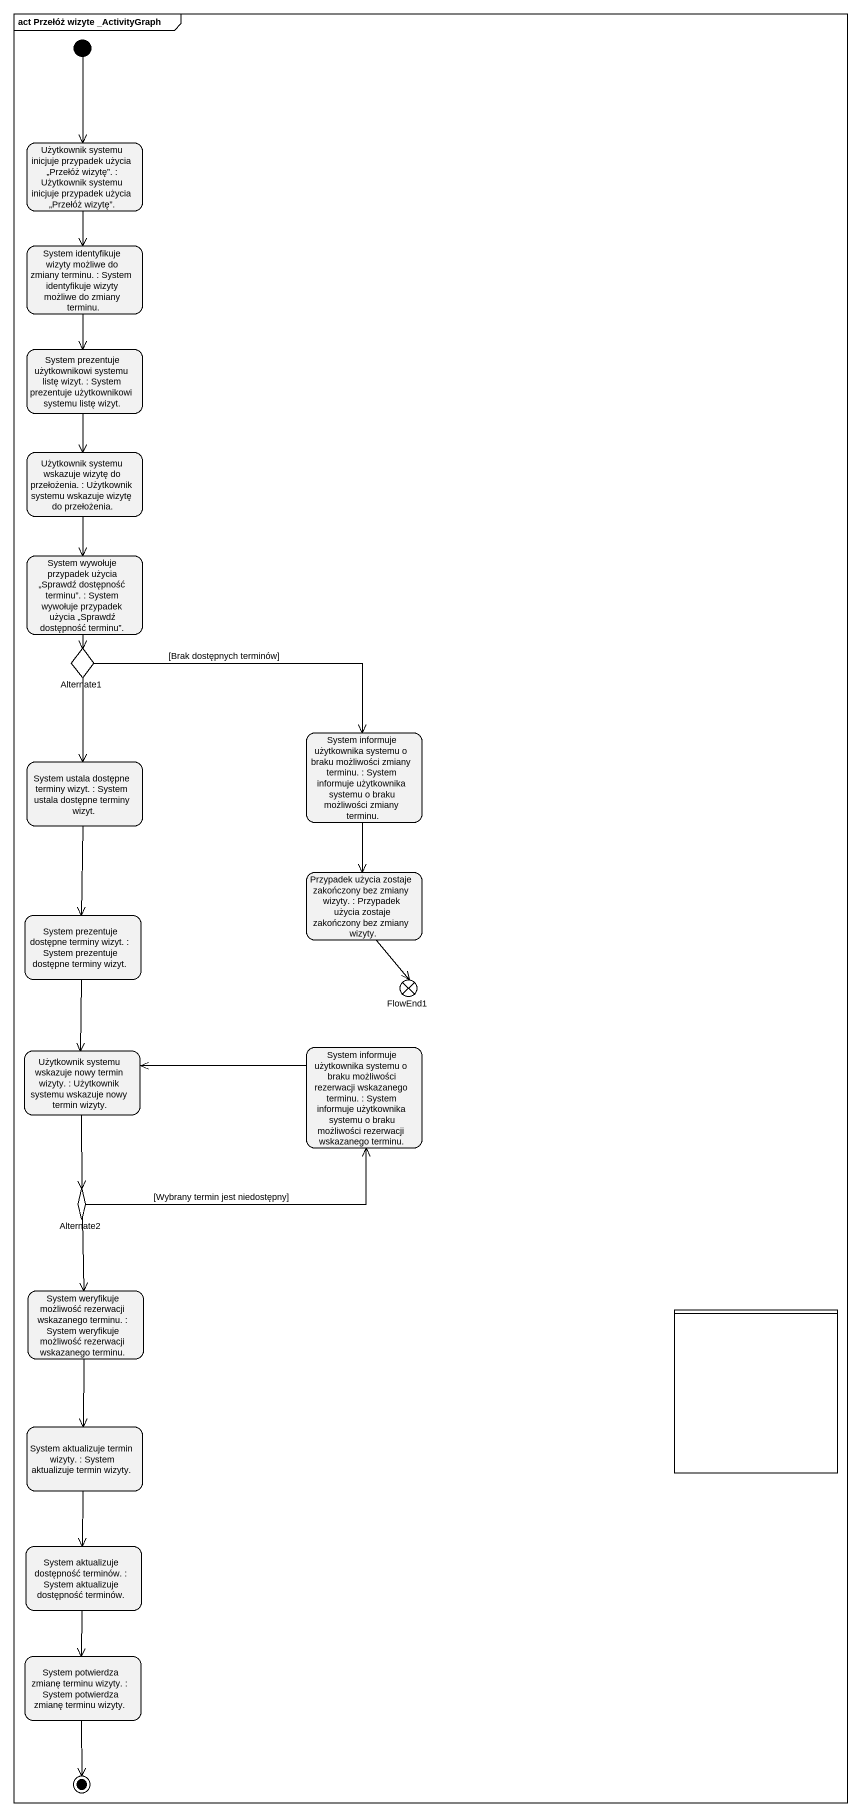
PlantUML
@startuml
mainframe act Przełóż wizyte _ActivityGraph
hide empty description
state "Użytkownik systemu inicjuje przypadek użycia „Przełóż wizytę”. : Użytkownik systemu inicjuje przypadek użycia „Przełóż wizytę”." as Użytkownik_systemu_inicjuje
state "System identyfikuje wizyty możliwe do zmiany terminu. : System identyfikuje wizyty możliwe do zmiany terminu." as System_identyfikuje_wizyty
state "System prezentuje użytkownikowi systemu listę wizyt. : System prezentuje użytkownikowi systemu listę wizyt." as System_prezentuje
state "Użytkownik systemu wskazuje wizytę do przełożenia. : Użytkownik systemu wskazuje wizytę do przełożenia." as Użytkownik_systemu_wskazuje
state "System wywołuje przypadek użycia „Sprawdź dostępność terminu”. : System wywołuje przypadek użycia „Sprawdź dostępność terminu”." as System_wywołuje_przypadek
state Alternate1 <<choice>>
state "System informuje użytkownika systemu o braku możliwości zmiany terminu. : System informuje użytkownika systemu o braku możliwości zmiany terminu." as System_informuje
state "System ustala dostępne terminy wizyt. : System ustala dostępne terminy wizyt." as System_ustala_dostępne
state "Przypadek użycia zostaje zakończony bez zmiany wizyty. : Przypadek użycia zostaje zakończony bez zmiany wizyty." as Przypadek_użycia_zostaje
state "System prezentuje dostępne terminy wizyt. : System prezentuje dostępne terminy wizyt." as System_prezentuje_dostępne
state FlowEnd1 <<end>>
state "Użytkownik systemu wskazuje nowy termin wizyty. : Użytkownik systemu wskazuje nowy termin wizyty." as Użytkownik_systemu_wskazuje_2
state "System informuje użytkownika systemu o braku możliwości rezerwacji wskazanego terminu. : System informuje użytkownika systemu o braku możliwości rezerwacji wskazanego terminu." as System_informuje_2
state Alternate2 <<choice>>
state "System weryfikuje możliwość rezerwacji wskazanego terminu. : System weryfikuje możliwość rezerwacji wskazanego terminu." as System_weryfikuje_możliwość
state " " as lane1 <<partition>>
state "System aktualizuje termin wizyty. : System aktualizuje termin wizyty." as System_aktualizuje_termin
state "System aktualizuje dostępność terminów. : System aktualizuje dostępność terminów." as System_aktualizuje
state "System potwierdza zmianę terminu wizyty. : System potwierdza zmianę terminu wizyty." as System_potwierdza_zmianę
[*] --> Użytkownik_systemu_inicjuje
Użytkownik_systemu_inicjuje --> System_identyfikuje_wizyty
System_identyfikuje_wizyty --> System_prezentuje
System_prezentuje --> Użytkownik_systemu_wskazuje
Użytkownik_systemu_wskazuje --> System_wywołuje_przypadek
System_wywołuje_przypadek --> Alternate1
Alternate1 -right-> System_informuje : [Brak dostępnych terminów]
Alternate1 --> System_ustala_dostępne
System_informuje --> Przypadek_użycia_zostaje
System_ustala_dostępne --> System_prezentuje_dostępne
Przypadek_użycia_zostaje --> FlowEnd1
System_prezentuje_dostępne --> Użytkownik_systemu_wskazuje_2
Użytkownik_systemu_wskazuje_2 --> Alternate2
System_informuje_2 -left-> Użytkownik_systemu_wskazuje_2
Alternate2 -right-> System_informuje_2 : [Wybrany termin jest niedostępny]
Alternate2 --> System_weryfikuje_możliwość
System_weryfikuje_możliwość --> System_aktualizuje_termin
System_aktualizuje_termin --> System_aktualizuje
System_aktualizuje --> System_potwierdza_zmianę
System_potwierdza_zmianę --> [*]
@enduml
